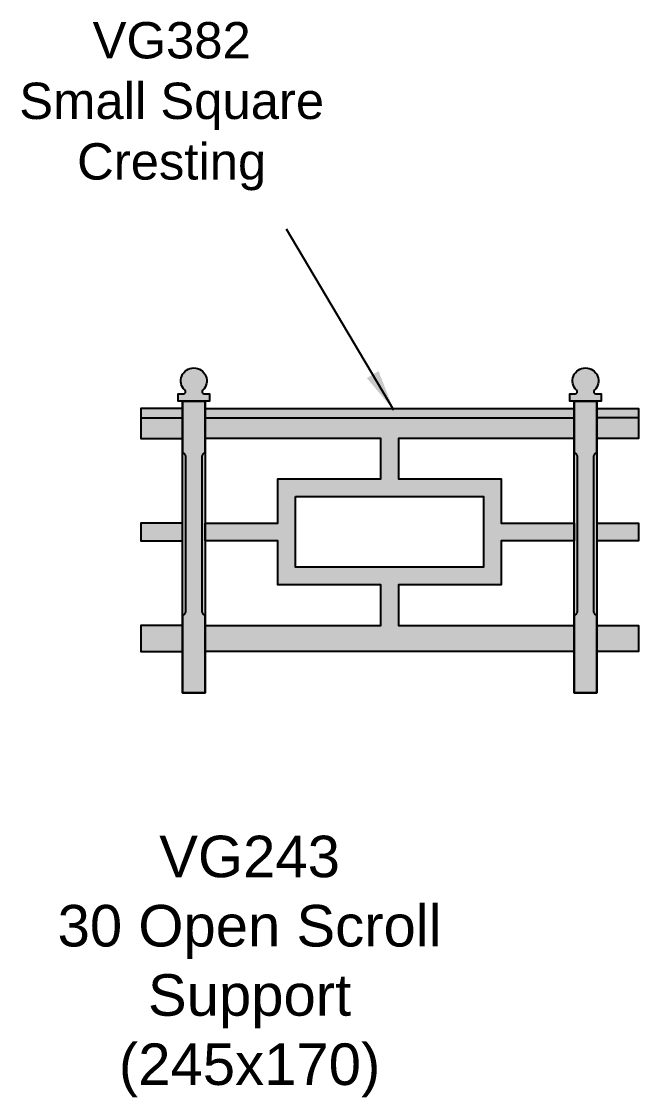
# Model space of a CAD drawing. Header units: millimetres. Extents: x -38686 to 870903, y -23218 to 232707.
# Drawn here: x 6378 to 6972, y 23085 to 24121 of the extents above; entities that cross this region are included whole.
import ezdxf

# ---------------------------------------------------------------- set-up
doc = ezdxf.new("R2010")
doc.units = ezdxf.units.MM
doc.header["$LTSCALE"] = 10
doc.layers.add('42 - Detail Hatch', color=7, linetype='Continuous')
doc.layers.add('44 - Detail Text', color=7, linetype='Continuous')
doc.styles.add('1-20', font='romans.shx', dxfattribs={"width": 0.8, "height": 35})
doc.dimstyles.new('1-20', dxfattribs={"dimtxt": 35, "dimasz": 40, "dimexe": 40, "dimexo": 40, "dimgap": 40, "dimtad": 1, "dimdec": 0, "dimzin": 0, "dimdsep": 46, "dimtxsty": '1-20', "dimblk": 'OBLIQUE', "dimcen": 40, "dimdle": 40, "dimclrd": 251, "dimclre": 251, "dimclrt": 251, "dimadec": 0, "dimazin": 0, "dimtfac": 1, "dimtdec": 0, "dimtix": 1, "dimtmove": 1, "dimatfit": 3, "dimfxl": 1, "dimtolj": 1, "dimtzin": 0, "dimlwd": 25, "dimarcsym": 0})

# ---------------------------------------------------------------- blocks, each defined once
blk = doc.blocks.new('_Oblique')
at = {"color": 0, "linetype": 'ByBlock', "lineweight": -2}
blk.add_line((-0.5, -0.5), (0.5, 0.5), dxfattribs=at)

msp = doc.modelspace()

# ---------------------------------------------------------------- hatches: boundary and pattern name
at = {"layer": '42 - Detail Hatch', "ltscale": 10}
h = msp.add_hatch(color=69, dxfattribs=at)
h.dxf.hatch_style = 1
h.paths.add_polyline_path([(6533.185744782244, 23748.80527456378), (6493.185744782244, 23748.80527456378), (6493.185744782244, 23719.80527456378), (6533.185744782244, 23719.80527456378)])
h.paths.add_polyline_path([(6533.185744782244, 23638.30527456378), (6493.185744782244, 23638.30527456378), (6493.185744782244, 23621.30527456378), (6533.185744782244, 23621.30527456378)])
h.paths.add_polyline_path([(6533.185744782244, 23539.80527456378), (6493.185744782244, 23539.80527456378), (6493.185744782244, 23514.80527456378), (6533.185744782244, 23514.80527456378)])
h.paths.add_polyline_path([(6910.185744782244, 23539.80527456378), (6741.185744782244, 23539.80527456378), (6741.185744782244, 23578.80527456378), (6840.185744782244, 23578.80527456378), (6840.185744782244, 23621.30527456378), (6910.185744782244, 23621.30527456378), (6910.185744782244, 23638.30527456378), (6840.185744782244, 23638.30527456378), (6840.185744782244, 23680.80527456378), (6741.185744782244, 23680.80527456378), (6741.185744782244, 23719.80527456378), (6910.185744782244, 23719.80527456378), (6910.185744782244, 23739.80527456378), (6555.185744782244, 23739.80527456378), (6555.185744782244, 23719.80527456378), (6724.185744782244, 23719.80527456378), (6724.185744782244, 23680.80527456378), (6625.185744782244, 23680.80527456378), (6625.185744782244, 23638.30527456378), (6555.185744782244, 23638.30527456378), (6555.185744782244, 23621.30527456378), (6625.185744782244, 23621.30527456378), (6625.185744782244, 23578.80527456378), (6724.185744782244, 23578.80527456378), (6724.185744782244, 23539.80527456378), (6555.185744782244, 23539.80527456378), (6555.185744782244, 23514.80527456378), (6910.185744782244, 23514.80527456378)])
h.paths.add_polyline_path([(6642.185744782244, 23595.80527456378), (6642.185744782244, 23663.80527456378), (6823.185744782244, 23663.80527456378), (6823.185744782244, 23595.80527456378)], flags=16)
h.paths.add_polyline_path([(6972.185744782244, 23539.80527456378), (6932.185744782244, 23539.80527456378), (6932.185744782244, 23514.80527456378), (6972.185744782244, 23514.80527456378)])
h.paths.add_polyline_path([(6972.185744782244, 23638.30527456378), (6932.185744782244, 23638.30527456378), (6932.185744782244, 23621.30527456378), (6972.185744782244, 23621.30527456378)])
h.paths.add_polyline_path([(6972.185744782244, 23748.80527456378), (6932.185744782244, 23748.80527456378), (6932.185744782244, 23719.80527456378), (6972.185744782244, 23719.80527456378)])
h.paths.add_polyline_path([(6910.185744782244, 23748.80527456378), (6555.185744782244, 23748.80527456378), (6555.185744782244, 23739.80527456378), (6910.185744782244, 23739.80527456378)])
h.paths.add_polyline_path([(6932.185744782244, 23755.80527456378), (6910.185744782244, 23755.80527456378), (6910.185744782244, 23748.80527456378), (6910.185744782244, 23705.80527456378, -0.4142135623730506), (6913.185744782244, 23702.80527456378), (6913.185744782244, 23552.80527456378, -0.4142135623730951), (6910.185744782244, 23549.80527456378), (6910.185744782244, 23474.80527456378), (6932.185744782244, 23474.80527456378), (6932.185744782244, 23549.80527456378, -0.4142135623730951), (6929.185744782244, 23552.80527456378), (6929.185744782244, 23702.80527456378, -0.4142135623730506), (6932.185744782244, 23705.80527456378)])
h.paths.add_polyline_path([(6555.185744782244, 23755.80527456378), (6533.185744782244, 23755.80527456378), (6533.185744782244, 23705.80527456378, -0.4142135623730506), (6536.185744782244, 23702.80527456378), (6536.185744782244, 23552.80527456378, -0.4142135623730951), (6533.185744782244, 23549.80527456378), (6533.185744782244, 23474.80527456378), (6555.185744782244, 23474.80527456378), (6555.185744782244, 23514.80527456378), (6555.185744782244, 23549.80527456378, -0.4142135623730951), (6552.185744782244, 23552.80527456378), (6552.185744782244, 23702.80527456378, -0.4142135623730506), (6555.185744782244, 23705.80527456378)])
h.paths.add_polyline_path([(6555.185744782244, 23705.80527456378, 0.4142135623729619), (6552.185744782244, 23702.80527456378), (6552.185744782244, 23552.80527456378, 0.4142135623730951), (6555.185744782244, 23549.80527456378)], flags=17)
h.paths.add_polyline_path([(6536.185744782244, 23702.80527456378, 0.4142135623730506), (6533.185744782244, 23705.80527456378), (6533.185744782244, 23549.80527456378, 0.4142135623730951), (6536.185744782244, 23552.80527456378)], flags=17)
h.paths.add_polyline_path([(6913.185744782244, 23702.80527456378, 0.4142135623730506), (6910.185744782244, 23705.80527456378), (6910.185744782244, 23549.80527456378, 0.4142135623730951), (6913.185744782244, 23552.80527456378)], flags=17)
h.paths.add_polyline_path([(6932.185744782244, 23705.80527456378, 0.4142135623730062), (6929.185744782244, 23702.80527456378), (6929.185744782244, 23552.80527456378, 0.4142135623730951), (6932.185744782244, 23549.80527456378)], flags=17)
h.paths.add_polyline_path([(6912.565055127056, 23766.25355042584, -0.6770329614269036), (6911.185744782244, 23762.80527456378), (6906.185744782244, 23762.80527456378), (6906.185744782244, 23755.80527456378), (6910.185744782244, 23755.80527456378), (6932.185744782244, 23755.80527456378), (6936.185744782244, 23755.80527456378), (6936.185744782244, 23762.80527456378), (6931.185744782244, 23762.80527456378, -0.6770329614269036), (6929.806434437403, 23766.25355042584, 2.499999999999996)])
h.paths.add_polyline_path([(6535.565055127056, 23766.25355042584, -0.6770329614269036), (6534.185744782244, 23762.80527456378), (6529.185744782244, 23762.80527456378), (6529.185744782244, 23755.80527456378), (6533.185744782244, 23755.80527456378), (6555.185744782244, 23755.80527456378), (6559.185744782244, 23755.80527456378), (6559.185744782244, 23762.80527456378), (6554.185744782244, 23762.80527456378, -0.6770329614269036), (6552.806434437403, 23766.25355042584, 2.499999999999996)])

# ---------------------------------------------------------------- linework, layer by layer
at = {"ltscale": 10}
for p, q in [((6493.185744782244, 23739.80527456378), (6533.185744782244, 23739.80527456378)), ((6972.185744782244, 23739.80527456378), (6932.185744782244, 23739.80527456378))]:
    msp.add_line(p, q, dxfattribs=at)
at = {"color": 9, "ltscale": 10}
msp.add_lwpolyline([(6910.185744782244, 23514.80527456378), (6555.185744782244, 23514.80527456378), (6555.185744782244, 23474.80527456378), (6533.185744782244, 23474.80527456378), (6533.185744782244, 23755.80527456378), (6529.185744782244, 23755.80527456378), (6529.185744782244, 23762.80527456378), (6534.185744782244, 23762.80527456378, 0.6770329614269036), (6535.565055127056, 23766.25355042584, -2.499999999999996), (6552.806434437403, 23766.25355042584, 0.6770329614269036), (6554.185744782244, 23762.80527456378), (6559.185744782244, 23762.80527456378), (6559.185744782244, 23755.80527456378), (6555.185744782244, 23755.80527456378), (6555.185744782244, 23748.80527456378), (6910.185744782244, 23748.80527456378), (6910.185744782244, 23755.80527456378), (6906.185744782244, 23755.80527456378), (6906.185744782244, 23762.80527456378), (6911.185744782244, 23762.80527456378, 0.6770329614269036), (6912.565055127056, 23766.25355042584, -2.499999999999996), (6929.806434437403, 23766.25355042584, 0.6770329614269036), (6931.185744782244, 23762.80527456378), (6936.185744782244, 23762.80527456378), (6936.185744782244, 23755.80527456378), (6932.185744782244, 23755.80527456378), (6932.185744782244, 23474.80527456378), (6910.185744782244, 23474.80527456378)], format="xyb", close=True, dxfattribs=at)
at = {"ltscale": 10}
for points in [[(6533.185744782244, 23748.80527456378), (6493.185744782244, 23748.80527456378), (6493.185744782244, 23719.80527456378), (6533.185744782244, 23719.80527456378)], [(6932.185744782244, 23748.80527456378), (6972.185744782244, 23748.80527456378), (6972.185744782244, 23719.80527456378), (6932.185744782244, 23719.80527456378)], [(6533.185744782244, 23638.30527456378), (6493.185744782244, 23638.30527456378), (6493.185744782244, 23621.30527456378), (6533.185744782244, 23621.30527456378)], [(6932.185744782244, 23638.30527456378), (6972.185744782244, 23638.30527456378), (6972.185744782244, 23621.30527456378), (6932.185744782244, 23621.30527456378)], [(6533.185744782244, 23539.80527456378), (6493.185744782244, 23539.80527456378), (6493.185744782244, 23514.80527456378), (6533.185744782244, 23514.80527456378)], [(6932.185744782244, 23539.80527456378), (6972.185744782244, 23539.80527456378), (6972.185744782244, 23514.80527456378), (6932.185744782244, 23514.80527456378)]]:
    msp.add_lwpolyline(points, dxfattribs=at)
at = {"color": 9, "ltscale": 10}
for points in [[(6533.185744782244, 23755.80527456378), (6555.185744782244, 23755.80527456378), (6555.185744782244, 23474.80527456378), (6533.185744782244, 23474.80527456378)], [(6910.185744782244, 23755.80527456378), (6932.185744782244, 23755.80527456378), (6932.185744782244, 23474.80527456378), (6910.185744782244, 23474.80527456378)]]:
    msp.add_lwpolyline(points, close=True, dxfattribs=at)
at = {"ltscale": 10}
for points in [[(6555.185744782244, 23474.80527456378), (6555.185744782244, 23549.80527456378), (6555.185744782244, 23549.80527456378, -0.414213562373095), (6552.185744782244, 23552.80527456378), (6552.185744782244, 23702.80527456378, -0.414213562373095), (6555.185744782244, 23705.80527456378), (6555.185744782244, 23705.80527456378), (6555.185744782244, 23755.80527456378), (6533.185744782244, 23755.80527456378), (6533.185744782244, 23705.80527456378), (6533.185744782244, 23705.80527456378, -0.414213562373095), (6536.185744782244, 23702.80527456378), (6536.185744782244, 23552.80527456378, -0.414213562373095), (6533.185744782244, 23549.80527456378), (6533.185744782244, 23549.80527456378), (6533.185744782244, 23474.80527456378), (6555.185744782244, 23474.80527456378)], [(6910.185744782244, 23755.80527456378), (6910.185744782244, 23705.80527456378), (6910.185744782244, 23705.80527456378, -0.414213562373095), (6913.185744782244, 23702.80527456378), (6913.185744782244, 23552.80527456378, -0.414213562373095), (6910.185744782244, 23549.80527456378), (6910.185744782244, 23549.80527456378), (6910.185744782244, 23474.80527456378), (6932.185744782244, 23474.80527456378), (6932.185744782244, 23549.80527456378), (6932.185744782244, 23549.80527456378, -0.414213562373095), (6929.185744782244, 23552.80527456378), (6929.185744782244, 23702.80527456378, -0.414213562373095), (6932.185744782244, 23705.80527456378), (6932.185744782244, 23705.80527456378), (6932.185744782244, 23755.80527456378), (6910.185744782244, 23755.80527456378)]]:
    msp.add_lwpolyline(points, format="xyb", dxfattribs=at)
at = {"color": 251, "ltscale": 10}
msp.add_lwpolyline([(6555.185744782244, 23539.80527456378), (6724.185744782244, 23539.80527456378), (6724.185744782244, 23578.80527456378), (6625.185744782244, 23578.80527456378), (6625.185744782244, 23621.30527456378), (6555.185744782244, 23621.30527456378), (6555.185744782244, 23638.30527456378), (6625.185744782244, 23638.30527456378), (6625.185744782244, 23680.80527456378), (6724.185744782244, 23680.80527456378), (6724.185744782244, 23719.80527456378), (6555.185744782244, 23719.80527456378), (6555.185744782244, 23739.80527456378), (6910.185744782244, 23739.80527456378), (6910.185744782244, 23719.80527456378), (6741.185744782244, 23719.80527456378), (6741.185744782244, 23680.80527456378), (6840.185744782244, 23680.80527456378), (6840.185744782244, 23638.30527456378), (6910.185744782244, 23638.30527456378), (6910.185744782244, 23621.30527456378), (6840.185744782244, 23621.30527456378), (6840.185744782244, 23578.80527456378), (6741.185744782244, 23578.80527456378), (6741.185744782244, 23539.80527456378), (6910.185744782244, 23539.80527456378), (6910.185744782244, 23514.80527456378), (6555.185744782244, 23514.80527456378), (6555.185744782244, 23539.80527456378)], dxfattribs=at)
at = {"color": 252, "ltscale": 10}
msp.add_lwpolyline([(6642.185744782244, 23663.80527456378), (6823.185744782244, 23663.80527456378), (6823.185744782244, 23595.80527456378), (6642.185744782244, 23595.80527456378)], close=True, dxfattribs=at)

# ---------------------------------------------------------------- texts
at = {"layer": '44 - Detail Text', "color": 251, "ltscale": 10, "width": 401.0176436222973, "attachment_point": 9, "style": '1-20'}
for s, insert, char_height in [('\\pxqc;{\\fArial|b0|i0|c0|p34;\\W1;\\C3;VG382\\PSmall Square Cresting}', (6723.40672169338, 23958.5552974882), 35), ('\\pxqc;{\\fArial|b0|i0|c0|p34;\\W1;\\C3;VG243\\P30 Open Scroll Support (245x170)}', (6798.40672169338, 23085.25374696433), 40)]:
    msp.add_mtext(s, dxfattribs=dict(at, insert=insert, char_height=char_height))

# ---------------------------------------------------------------- leaders
at = {"layer": '44 - Detail Text', "ltscale": 10}
msp.add_leader([(6736.759325138093, 23746.95677402713), (6633.298021143626, 23921.52158190223)], dimstyle='1-20', override={"dimgap": 40, "dimtad": 0}, dxfattribs=at)

doc.saveas('drawing.dxf')
